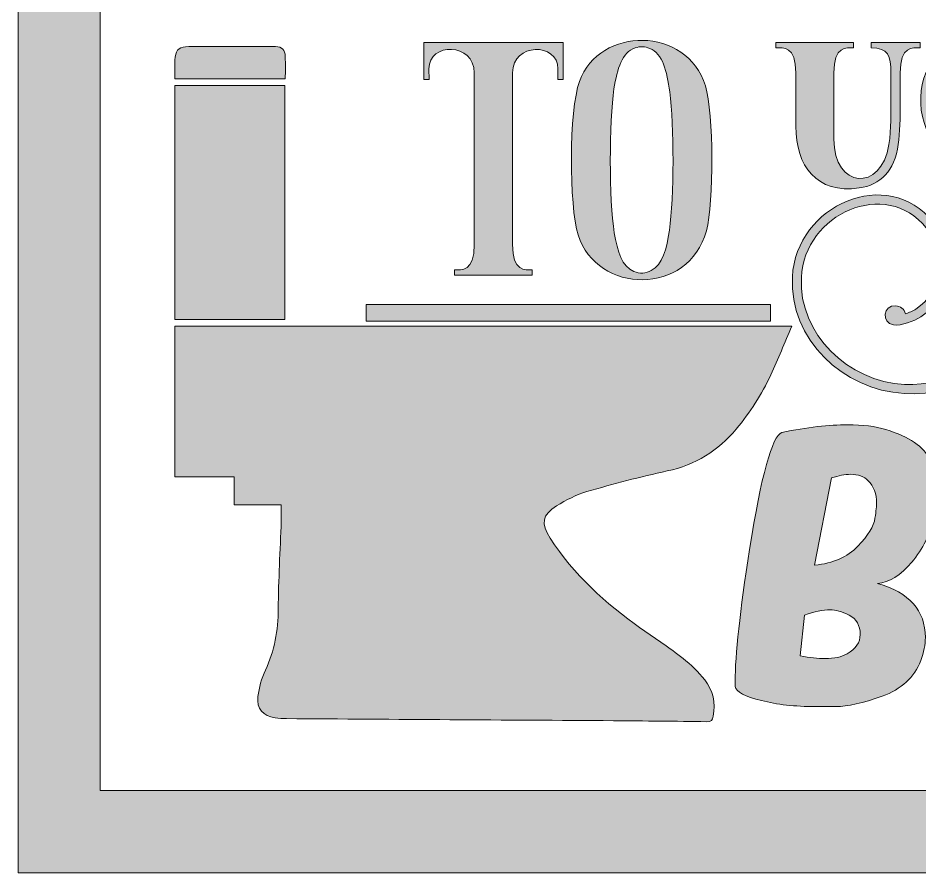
# Model space of a CAD drawing. Header units: inches. Extents: x 87 to 993, y -1015 to -65.
# Drawn here: x 86.8 to 539.9, y -1015 to -585.7 of the extents above; entities that cross this region are included whole.
import ezdxf

# ---------------------------------------------------------------- set-up
doc = ezdxf.new("R2010")
doc.units = ezdxf.units.IN
doc.header["$MEASUREMENT"] = 0
doc.layers.add('Layer 1', color=7, linetype='Continuous')

# ---------------------------------------------------------------- blocks, each defined once
blk = doc.blocks.new('block 3')
at = {"layer": 'Layer 1', "true_color": 0xffffff}
h = blk.add_hatch(color=7, dxfattribs=at)
h.dxf.hatch_style = 2
edge = h.paths.add_edge_path()
edge.add_spline(control_points=[(497.63, -931.45), (497.63, -931.45), (487.59, -931.45), (487.59, -931.45), (477.02, -931.45), (467.93, -930.45), (460.3, -928.44), (452, -926.44), (447.58, -924.1), (447.05, -921.42), (447.05, -921.42), (447.05, -918.81), (447.05, -918.81), (447.05, -905.7), (449.46, -883.62), (454.28, -852.57), (460.16, -815.37), (465.58, -795.77), (470.53, -793.76), (483.24, -791.22), (494.28, -789.95), (503.65, -789.95), (511.14, -789.95), (517.5, -790.75), (522.72, -792.36), (534.63, -795.97), (541.95, -800.99), (544.7, -807.41), (547.44, -813.84), (548.81, -819.59), (548.81, -824.67), (548.81, -828.15), (548.34, -831.77), (547.41, -835.51), (545.13, -844.61), (541.25, -852.44), (535.77, -858.99), (530.28, -865.55), (524.53, -869.1), (518.5, -869.63), (534.56, -874.18), (542.59, -883.22), (542.59, -896.73), (542.59, -900.34), (541.85, -904.22), (540.38, -908.37), (537.04, -916.8), (530.55, -922.76), (520.91, -926.24), (511.28, -929.72), (503.52, -931.45), (497.63, -931.45)], knot_values=[0, 0, 0, 0, 1, 1, 1, 2, 2, 2, 3, 3, 3, 4, 4, 4, 5, 5, 5, 6, 6, 6, 7, 7, 7, 8, 8, 8, 9, 9, 9, 10, 10, 10, 11, 11, 11, 12, 12, 12, 13, 13, 13, 14, 14, 14, 15, 15, 15, 16, 16, 16, 17, 17, 17, 17], degree=3, periodic=1)
edge = h.paths.add_edge_path()
edge.add_spline(control_points=[(492.21, -907.37), (496.89, -907.37), (500.57, -906.56), (503.25, -904.96), (507.67, -902.42), (509.87, -899.21), (509.87, -895.33), (509.87, -890.64), (508.03, -887.4), (504.35, -885.59), (500.67, -883.78), (497.5, -882.88), (494.82, -882.88), (491.07, -882.88), (486.79, -883.75), (481.97, -885.49), (481.97, -885.49), (479.77, -905.96), (479.77, -905.96), (484.45, -906.9), (488.6, -907.37), (492.21, -907.37)], knot_values=[0, 0, 0, 0, 1, 1, 1, 2, 2, 2, 3, 3, 3, 4, 4, 4, 5, 5, 5, 6, 6, 6, 7, 7, 7, 7], degree=3, periodic=1)
edge = h.paths.add_edge_path()
edge.add_spline(control_points=[(486.99, -860.4), (496.23, -859.6), (503.45, -856.45), (508.67, -850.97), (513.89, -845.48), (516.76, -840.8), (517.3, -836.92), (517.83, -833.04), (518.1, -830.49), (518.1, -829.29), (518.1, -824.61), (516.7, -820.86), (513.89, -818.05), (511.75, -815.91), (508.8, -814.84), (505.06, -814.84), (502.25, -814.84), (499.04, -815.44), (495.42, -816.64), (495.42, -816.64), (486.99, -860.4), (486.99, -860.4)], knot_values=[0, 0, 0, 0, 1, 1, 1, 2, 2, 2, 3, 3, 3, 4, 4, 4, 5, 5, 5, 6, 6, 6, 7, 7, 7, 7], degree=3, periodic=1)
at = {"layer": 'Layer 1', "lineweight": 0}
for points, knots in [([(497.63, -931.45), (497.63, -931.45), (487.59, -931.45), (487.59, -931.45), (477.02, -931.45), (467.93, -930.45), (460.3, -928.44), (452, -926.44), (447.58, -924.1), (447.05, -921.42), (447.05, -921.42), (447.05, -918.81), (447.05, -918.81), (447.05, -905.7), (449.46, -883.62), (454.28, -852.57), (460.16, -815.37), (465.58, -795.77), (470.53, -793.76), (483.24, -791.22), (494.28, -789.95), (503.65, -789.95), (511.14, -789.95), (517.5, -790.75), (522.72, -792.36), (534.63, -795.97), (541.95, -800.99), (544.7, -807.41), (547.44, -813.84), (548.81, -819.59), (548.81, -824.67), (548.81, -828.15), (548.34, -831.77), (547.41, -835.51), (545.13, -844.61), (541.25, -852.44), (535.77, -858.99), (530.28, -865.55), (524.53, -869.1), (518.5, -869.63), (534.56, -874.18), (542.59, -883.22), (542.59, -896.73), (542.59, -900.34), (541.85, -904.22), (540.38, -908.37), (537.04, -916.8), (530.55, -922.76), (520.91, -926.24), (511.28, -929.72), (503.52, -931.45), (497.63, -931.45)], [0, 0, 0, 0, 1, 1, 1, 2, 2, 2, 3, 3, 3, 4, 4, 4, 5, 5, 5, 6, 6, 6, 7, 7, 7, 8, 8, 8, 9, 9, 9, 10, 10, 10, 11, 11, 11, 12, 12, 12, 13, 13, 13, 14, 14, 14, 15, 15, 15, 16, 16, 16, 17, 17, 17, 17]), ([(486.99, -860.4), (496.23, -859.6), (503.45, -856.45), (508.67, -850.97), (513.89, -845.48), (516.76, -840.8), (517.3, -836.92), (517.83, -833.04), (518.1, -830.49), (518.1, -829.29), (518.1, -824.61), (516.7, -820.86), (513.89, -818.05), (511.75, -815.91), (508.8, -814.84), (505.06, -814.84), (502.25, -814.84), (499.04, -815.44), (495.42, -816.64), (495.42, -816.64), (486.99, -860.4), (486.99, -860.4)], [0, 0, 0, 0, 1, 1, 1, 2, 2, 2, 3, 3, 3, 4, 4, 4, 5, 5, 5, 6, 6, 6, 7, 7, 7, 7]), ([(492.21, -907.37), (496.89, -907.37), (500.57, -906.56), (503.25, -904.96), (507.67, -902.42), (509.87, -899.21), (509.87, -895.33), (509.87, -890.64), (508.03, -887.4), (504.35, -885.59), (500.67, -883.78), (497.5, -882.88), (494.82, -882.88), (491.07, -882.88), (486.79, -883.75), (481.97, -885.49), (481.97, -885.49), (479.77, -905.96), (479.77, -905.96), (484.45, -906.9), (488.6, -907.37), (492.21, -907.37)], [0, 0, 0, 0, 1, 1, 1, 2, 2, 2, 3, 3, 3, 4, 4, 4, 5, 5, 5, 6, 6, 6, 7, 7, 7, 7])]:
    blk.add_open_spline(points, degree=3, knots=knots, dxfattribs=at)
blk = doc.blocks.new('block 4')
at = {"layer": 'Layer 1', "true_color": 0xffffff}
h = blk.add_hatch(color=7, dxfattribs=at)
h.dxf.hatch_style = 2
edge = h.paths.add_edge_path()
edge.add_spline(control_points=[(992.95, -1015), (690.82, -1015), (389.05, -1015), (86.83, -1015), (86.83, -698.52), (86.83, -382.04), (86.83, -65.26), (388.8, -65.26), (690.69, -65.26), (992.95, -65.26), (992.95, -381.73), (992.95, -698.07), (992.95, -1015)], knot_values=[0, 0, 0, 0, 1, 1, 1, 2, 2, 2, 3, 3, 3, 4, 4, 4, 4], degree=3, periodic=1)
edge = h.paths.add_edge_path()
edge.add_spline(control_points=[(128.03, -106.46), (128.03, -395.83), (128.03, -684.64), (128.03, -973.62), (402.71, -973.62), (677.07, -973.62), (951.57, -973.62), (951.57, -684.41), (951.57, -395.48), (951.57, -106.46), (676.91, -106.46), (402.68, -106.46), (128.03, -106.46)], knot_values=[0, 0, 0, 0, 1, 1, 1, 2, 2, 2, 3, 3, 3, 4, 4, 4, 4], degree=3, periodic=1)
at = {"layer": 'Layer 1', "lineweight": 0}
for points in [[(992.95, -1015), (690.82, -1015), (389.05, -1015), (86.83, -1015), (86.83, -698.52), (86.83, -382.04), (86.83, -65.26), (388.8, -65.26), (690.69, -65.26), (992.95, -65.26), (992.95, -381.73), (992.95, -698.07), (992.95, -1015)], [(128.03, -106.46), (128.03, -395.83), (128.03, -684.64), (128.03, -973.62), (402.71, -973.62), (677.07, -973.62), (951.57, -973.62), (951.57, -684.41), (951.57, -395.48), (951.57, -106.46), (676.91, -106.46), (402.68, -106.46), (128.03, -106.46)]]:
    blk.add_open_spline(points, degree=3, knots=[0, 0, 0, 0, 1, 1, 1, 2, 2, 2, 3, 3, 3, 4, 4, 4, 4], dxfattribs=at)
blk = doc.blocks.new('block 6')
at = {"layer": 'Layer 1', "true_color": 0xffffff}
h = blk.add_hatch(color=7, dxfattribs=at)
h.dxf.hatch_style = 2
edge = h.paths.add_edge_path()
edge.add_spline(control_points=[(219.05, -830.24), (211.09, -830.24), (203.38, -830.24), (195.35, -830.24), (195.35, -825.39), (195.35, -820.89), (195.35, -816.06), (185.32, -816.06), (175.59, -816.06), (165.67, -816.06), (165.67, -790.69), (165.67, -765.65), (165.67, -740.43), (268.8, -740.43), (371.79, -740.43), (475.56, -740.43), (471.91, -748.89), (468.64, -756.99), (464.95, -764.89), (460.37, -774.7), (454.57, -783.77), (447.61, -792.09), (438.44, -803.06), (427.1, -810.13), (412.95, -813.16), (399.38, -816.07), (385.94, -819.65), (372.61, -823.52), (367.28, -825.07), (362.12, -827.74), (357.38, -830.68), (350.02, -835.24), (349.41, -839.61), (354.09, -846.83), (366.05, -865.21), (381.88, -879.69), (399.7, -892.17), (406.8, -897.14), (414.03, -901.95), (420.86, -907.27), (424.87, -910.39), (428.57, -914.09), (431.78, -918.04), (436.04, -923.29), (437.24, -929.55), (436.06, -936.3), (435.68, -938.45), (434.99, -939.11), (432.81, -939.07), (417.19, -938.83), (401.56, -938.66), (385.93, -938.56), (331.19, -938.2), (276.44, -937.88), (221.69, -937.52), (219.78, -937.51), (217.86, -937.42), (215.97, -937.15), (210.11, -936.29), (206.57, -932.36), (207.33, -926.47), (207.92, -921.94), (209.14, -917.3), (211.08, -913.18), (215.69, -903.39), (217.47, -893.23), (217.54, -882.46), (217.65, -867.74), (218.52, -853.04), (219.04, -838.33), (219.12, -835.82), (219.05, -833.31), (219.05, -830.24)], knot_values=[0, 0, 0, 0, 1, 1, 1, 2, 2, 2, 3, 3, 3, 4, 4, 4, 5, 5, 5, 6, 6, 6, 7, 7, 7, 8, 8, 8, 9, 9, 9, 10, 10, 10, 11, 11, 11, 12, 12, 12, 13, 13, 13, 14, 14, 14, 15, 15, 15, 16, 16, 16, 17, 17, 17, 18, 18, 18, 19, 19, 19, 20, 20, 20, 21, 21, 21, 22, 22, 22, 23, 23, 23, 24, 24, 24, 24], degree=3, periodic=1)
at = {"layer": 'Layer 1', "lineweight": 0}
blk.add_open_spline([(219.05, -830.24), (211.09, -830.24), (203.38, -830.24), (195.35, -830.24), (195.35, -825.39), (195.35, -820.89), (195.35, -816.06), (185.32, -816.06), (175.59, -816.06), (165.67, -816.06), (165.67, -790.69), (165.67, -765.65), (165.67, -740.43), (268.8, -740.43), (371.79, -740.43), (475.56, -740.43), (471.91, -748.89), (468.64, -756.99), (464.95, -764.89), (460.37, -774.7), (454.57, -783.77), (447.61, -792.09), (438.44, -803.06), (427.1, -810.13), (412.95, -813.16), (399.38, -816.07), (385.94, -819.65), (372.61, -823.52), (367.28, -825.07), (362.12, -827.74), (357.38, -830.68), (350.02, -835.24), (349.41, -839.61), (354.09, -846.83), (366.05, -865.21), (381.88, -879.69), (399.7, -892.17), (406.8, -897.14), (414.03, -901.95), (420.86, -907.27), (424.87, -910.39), (428.57, -914.09), (431.78, -918.04), (436.04, -923.29), (437.24, -929.55), (436.06, -936.3), (435.68, -938.45), (434.99, -939.11), (432.81, -939.07), (417.19, -938.83), (401.56, -938.66), (385.93, -938.56), (331.19, -938.2), (276.44, -937.88), (221.69, -937.52), (219.78, -937.51), (217.86, -937.42), (215.97, -937.15), (210.11, -936.29), (206.57, -932.36), (207.33, -926.47), (207.92, -921.94), (209.14, -917.3), (211.08, -913.18), (215.69, -903.39), (217.47, -893.23), (217.54, -882.46), (217.65, -867.74), (218.52, -853.04), (219.04, -838.33), (219.12, -835.82), (219.05, -833.31), (219.05, -830.24)], degree=3, knots=[0, 0, 0, 0, 1, 1, 1, 2, 2, 2, 3, 3, 3, 4, 4, 4, 5, 5, 5, 6, 6, 6, 7, 7, 7, 8, 8, 8, 9, 9, 9, 10, 10, 10, 11, 11, 11, 12, 12, 12, 13, 13, 13, 14, 14, 14, 15, 15, 15, 16, 16, 16, 17, 17, 17, 18, 18, 18, 19, 19, 19, 20, 20, 20, 21, 21, 21, 22, 22, 22, 23, 23, 23, 24, 24, 24, 24], dxfattribs=at)
blk = doc.blocks.new('block 7')
at = {"layer": 'Layer 1', "true_color": 0xffffff}
h = blk.add_hatch(color=7, dxfattribs=at)
h.dxf.hatch_style = 2
edge = h.paths.add_edge_path()
edge.add_spline(control_points=[(220.91, -737.04), (202.34, -737.04), (184.03, -737.04), (165.55, -737.04), (165.55, -697.88), (165.55, -658.9), (165.55, -619.68), (183.91, -619.68), (202.29, -619.68), (220.91, -619.68), (220.91, -658.69), (220.91, -697.74), (220.91, -737.04)], knot_values=[0, 0, 0, 0, 1, 1, 1, 2, 2, 2, 3, 3, 3, 4, 4, 4, 4], degree=3, periodic=1)
at = {"layer": 'Layer 1', "lineweight": 0}
blk.add_open_spline([(220.91, -737.04), (202.34, -737.04), (184.03, -737.04), (165.55, -737.04), (165.55, -697.88), (165.55, -658.9), (165.55, -619.68), (183.91, -619.68), (202.29, -619.68), (220.91, -619.68), (220.91, -658.69), (220.91, -697.74), (220.91, -737.04)], degree=3, knots=[0, 0, 0, 0, 1, 1, 1, 2, 2, 2, 3, 3, 3, 4, 4, 4, 4], dxfattribs=at)
blk = doc.blocks.new('block 8')
at = {"layer": 'Layer 1', "true_color": 0xffffff}
h = blk.add_hatch(color=7, dxfattribs=at)
h.dxf.hatch_style = 2
edge = h.paths.add_edge_path()
edge.add_spline(control_points=[(464.77, -729.61), (464.77, -732.55), (464.77, -735.15), (464.77, -738), (397.08, -738), (329.5, -738), (261.68, -738), (261.68, -735.31), (261.68, -732.56), (261.68, -729.61), (329.34, -729.61), (396.93, -729.61), (464.77, -729.61)], knot_values=[0, 0, 0, 0, 1, 1, 1, 2, 2, 2, 3, 3, 3, 4, 4, 4, 4], degree=3, periodic=1)
at = {"layer": 'Layer 1', "lineweight": 0}
blk.add_open_spline([(464.77, -729.61), (464.77, -732.55), (464.77, -735.15), (464.77, -738), (397.08, -738), (329.5, -738), (261.68, -738), (261.68, -735.31), (261.68, -732.56), (261.68, -729.61), (329.34, -729.61), (396.93, -729.61), (464.77, -729.61)], degree=3, knots=[0, 0, 0, 0, 1, 1, 1, 2, 2, 2, 3, 3, 3, 4, 4, 4, 4], dxfattribs=at)
blk = doc.blocks.new('block 9')
at = {"layer": 'Layer 1', "true_color": 0xffffff}
h = blk.add_hatch(color=7, dxfattribs=at)
h.dxf.hatch_style = 2
edge = h.paths.add_edge_path()
edge.add_spline(control_points=[(221.1, -616.31), (202.43, -616.31), (184.13, -616.31), (165.67, -616.31), (165.67, -612.62), (165.3, -608.9), (165.77, -605.29), (166.29, -601.3), (168.15, -600.1), (172.58, -600.07), (183.96, -600.02), (195.34, -600.05), (206.73, -600.05), (209.85, -600.05), (212.97, -600), (216.09, -600.07), (219.5, -600.14), (221.04, -601.7), (221.08, -605.11), (221.13, -608.73), (221.1, -612.35), (221.1, -616.31)], knot_values=[0, 0, 0, 0, 1, 1, 1, 2, 2, 2, 3, 3, 3, 4, 4, 4, 5, 5, 5, 6, 6, 6, 7, 7, 7, 7], degree=3, periodic=1)
at = {"layer": 'Layer 1', "lineweight": 0}
blk.add_open_spline([(221.1, -616.31), (202.43, -616.31), (184.13, -616.31), (165.67, -616.31), (165.67, -612.62), (165.3, -608.9), (165.77, -605.29), (166.29, -601.3), (168.15, -600.1), (172.58, -600.07), (183.96, -600.02), (195.34, -600.05), (206.73, -600.05), (209.85, -600.05), (212.97, -600), (216.09, -600.07), (219.5, -600.14), (221.04, -601.7), (221.08, -605.11), (221.13, -608.73), (221.1, -612.35), (221.1, -616.31)], degree=3, knots=[0, 0, 0, 0, 1, 1, 1, 2, 2, 2, 3, 3, 3, 4, 4, 4, 5, 5, 5, 6, 6, 6, 7, 7, 7, 7], dxfattribs=at)
blk = doc.blocks.new('block 5')
at = {"layer": 'Layer 1'}
for name in ['block 9', 'block 7', 'block 8', 'block 6']:
    blk.add_blockref(name, (0, 0), dxfattribs=at)
blk = doc.blocks.new('block 14')
at = {"layer": 'Layer 1', "true_color": 0xffffff}
h = blk.add_hatch(color=7, dxfattribs=at)
h.dxf.hatch_style = 2
edge = h.paths.add_edge_path()
edge.add_spline(control_points=[(368.24, -694.66), (363.54, -679.94), (363.54, -632.07), (368.88, -617.52), (378.75, -589.86), (422.9, -589.54), (432.12, -619.78), (436.32, -633.85), (436.32, -678.17), (432.6, -692.56), (423.87, -725.55), (377.45, -724.42), (368.24, -694.66)], knot_values=[0, 0, 0, 0, 1, 1, 1, 2, 2, 2, 3, 3, 3, 4, 4, 4, 4], degree=3, periodic=1)
edge = h.paths.add_edge_path()
edge.add_spline(control_points=[(396.86, -600.7), (390.23, -602.96), (387.8, -611.05), (386.19, -621.24), (383.76, -637.57), (383.6, -677.36), (386.35, -693.53), (387.97, -703.07), (390.07, -710.51), (396.21, -712.94), (399.12, -714.23), (402.2, -714.07), (404.95, -712.45), (410.61, -709.54), (412.71, -701.78), (414, -692.23), (416.43, -675.9), (416.43, -639.35), (414.17, -622.85), (412.87, -612.34), (410.61, -603.61), (404.14, -601.02), (401.71, -599.89), (399.45, -599.89), (396.86, -600.7)], knot_values=[0, 0, 0, 0, 1, 1, 1, 2, 2, 2, 3, 3, 3, 4, 4, 4, 5, 5, 5, 6, 6, 6, 7, 7, 7, 8, 8, 8, 8], degree=3, periodic=1)
h = blk.add_hatch(color=7, dxfattribs=at)
h.dxf.hatch_style = 2
edge = h.paths.add_edge_path()
edge.add_spline(control_points=[(360.63, -597.95), (360.63, -597.95), (360.63, -609.11), (360.63, -609.11), (360.63, -609.11), (360.63, -616.55), (360.63, -616.55), (360.63, -616.55), (358.05, -616.55), (358.05, -616.55), (358.05, -616.22), (358.05, -613.31), (358.05, -611.21), (358.05, -597.95), (335.24, -597.95), (335.24, -613.31), (335.24, -642.1), (335.24, -670.72), (335.24, -699.51), (335.24, -713.26), (341.55, -712.13), (345.11, -712.13), (345.11, -712.13), (345.11, -714.88), (345.11, -714.88), (332.17, -714.88), (319.07, -714.88), (306.13, -714.88), (306.13, -714.88), (306.13, -712.13), (306.13, -712.13), (309.69, -712.13), (316, -713.26), (316, -699.51), (316, -670.72), (316, -642.1), (316, -613.31), (316, -597.95), (293.19, -597.79), (293.19, -611.21), (293.19, -611.21), (293.36, -616.55), (293.36, -616.55), (293.36, -616.55), (290.61, -616.55), (290.61, -616.55), (290.61, -616.55), (290.61, -609.11), (290.61, -609.11), (290.61, -609.11), (290.61, -597.95), (290.61, -597.95), (290.61, -597.95), (360.63, -597.95), (360.63, -597.95)], knot_values=[0, 0, 0, 0, 1, 1, 1, 2, 2, 2, 3, 3, 3, 4, 4, 4, 5, 5, 5, 6, 6, 6, 7, 7, 7, 8, 8, 8, 9, 9, 9, 10, 10, 10, 11, 11, 11, 12, 12, 12, 13, 13, 13, 14, 14, 14, 15, 15, 15, 16, 16, 16, 17, 17, 17, 18, 18, 18, 18], degree=3, periodic=1)
h = blk.add_hatch(color=7, dxfattribs=at)
h.dxf.hatch_style = 2
edge = h.paths.add_edge_path()
edge.add_spline(control_points=[(477.56, -613.31), (477.56, -599.56), (471.09, -600.7), (467.53, -600.7), (467.53, -600.7), (467.53, -597.95), (467.53, -597.95), (467.53, -597.95), (506.51, -597.95), (506.51, -597.95), (506.51, -597.95), (506.51, -600.7), (506.51, -600.7), (502.95, -600.7), (496.64, -599.56), (496.64, -613.31), (496.64, -613.31), (496.64, -646.47), (496.64, -646.47), (496.64, -671.53), (520.42, -673.31), (524.3, -649.22), (525.59, -641.29), (525.27, -632.72), (525.27, -627.38), (525.27, -627.38), (525.27, -613.31), (525.27, -613.31), (525.27, -604.58), (523.98, -600.7), (515.4, -600.7), (515.4, -600.7), (515.4, -597.95), (515.4, -597.95), (515.4, -597.95), (539.99, -597.95), (539.99, -597.95), (539.99, -597.95), (539.99, -600.7), (539.99, -600.7), (536.27, -600.7), (529.96, -599.56), (529.96, -613.31), (529.96, -613.31), (529.96, -627.38), (529.96, -627.38), (529.96, -635.95), (529.8, -643.23), (528.99, -649.22), (527.21, -662.48), (519.93, -669.59), (509.42, -671.05), (487.91, -674.12), (477.56, -660.05), (477.56, -640), (477.56, -640), (477.56, -613.31), (477.56, -613.31)], knot_values=[0, 0, 0, 0, 1, 1, 1, 2, 2, 2, 3, 3, 3, 4, 4, 4, 5, 5, 5, 6, 6, 6, 7, 7, 7, 8, 8, 8, 9, 9, 9, 10, 10, 10, 11, 11, 11, 12, 12, 12, 13, 13, 13, 14, 14, 14, 15, 15, 15, 16, 16, 16, 17, 17, 17, 18, 18, 18, 19, 19, 19, 19], degree=3, periodic=1)
edge = h.paths.add_edge_path()
edge.add_spline(control_points=[(531.9, -774.23), (501.33, -772.61), (474.16, -746.9), (475.78, -715.69), (477.72, -679.46), (523.65, -659.57), (546.45, -688.19), (557.61, -702.26), (555.83, -725.87), (540.31, -735.74), (536.91, -737.84), (530.44, -740.43), (526.56, -739.78), (520.42, -738.81), (521.23, -729.76), (527.69, -730.24), (529.96, -730.4), (532.06, -731.86), (532.55, -734.28), (534.49, -733.64), (536.27, -732.83), (537.88, -731.86), (551.15, -723.45), (552.28, -702.75), (543.06, -691.1), (522.68, -665.87), (481.93, -683.83), (480.31, -716.01), (478.85, -744.63), (504.08, -768.25), (532.06, -769.7), (578.48, -772.13), (596.27, -714.23), (573.14, -679.13), (562.63, -663.29), (547.26, -654.88), (541.93, -638.22), (536.75, -621.88), (543.22, -600.86), (562.47, -597.3), (571.36, -595.52), (581.39, -597.62), (587.05, -603.93), (588.18, -605.06), (588.99, -605.39), (589.64, -604.9), (591.09, -603.93), (591.09, -599.4), (591.25, -597.95), (591.25, -597.95), (594, -597.79), (594, -597.79), (594, -597.79), (593.36, -623.02), (593.36, -623.02), (593.36, -623.02), (590.28, -623.18), (590.28, -623.18), (589.8, -614.93), (587.05, -609.11), (582.36, -605.23), (571.36, -595.85), (560.53, -602.64), (558.42, -615.09), (555.03, -636.76), (581.39, -650.02), (592.06, -670.4), (617.94, -719.57), (590.93, -777.3), (531.9, -774.23)], knot_values=[0, 0, 0, 0, 1, 1, 1, 2, 2, 2, 3, 3, 3, 4, 4, 4, 5, 5, 5, 6, 6, 6, 7, 7, 7, 8, 8, 8, 9, 9, 9, 10, 10, 10, 11, 11, 11, 12, 12, 12, 13, 13, 13, 14, 14, 14, 15, 15, 15, 16, 16, 16, 17, 17, 17, 18, 18, 18, 19, 19, 19, 20, 20, 20, 21, 21, 21, 22, 22, 22, 23, 23, 23, 23], degree=3, periodic=1)
at = {"layer": 'Layer 1', "lineweight": 0}
for points, knots in [([(368.24, -694.66), (363.54, -679.94), (363.54, -632.07), (368.88, -617.52), (378.75, -589.86), (422.9, -589.54), (432.12, -619.78), (436.32, -633.85), (436.32, -678.17), (432.6, -692.56), (423.87, -725.55), (377.45, -724.42), (368.24, -694.66)], [0, 0, 0, 0, 1, 1, 1, 2, 2, 2, 3, 3, 3, 4, 4, 4, 4]), ([(360.63, -597.95), (360.63, -597.95), (360.63, -609.11), (360.63, -609.11), (360.63, -609.11), (360.63, -616.55), (360.63, -616.55), (360.63, -616.55), (358.05, -616.55), (358.05, -616.55), (358.05, -616.22), (358.05, -613.31), (358.05, -611.21), (358.05, -597.95), (335.24, -597.95), (335.24, -613.31), (335.24, -642.1), (335.24, -670.72), (335.24, -699.51), (335.24, -713.26), (341.55, -712.13), (345.11, -712.13), (345.11, -712.13), (345.11, -714.88), (345.11, -714.88), (332.17, -714.88), (319.07, -714.88), (306.13, -714.88), (306.13, -714.88), (306.13, -712.13), (306.13, -712.13), (309.69, -712.13), (316, -713.26), (316, -699.51), (316, -670.72), (316, -642.1), (316, -613.31), (316, -597.95), (293.19, -597.79), (293.19, -611.21), (293.19, -611.21), (293.36, -616.55), (293.36, -616.55), (293.36, -616.55), (290.61, -616.55), (290.61, -616.55), (290.61, -616.55), (290.61, -609.11), (290.61, -609.11), (290.61, -609.11), (290.61, -597.95), (290.61, -597.95), (290.61, -597.95), (360.63, -597.95), (360.63, -597.95)], [0, 0, 0, 0, 1, 1, 1, 2, 2, 2, 3, 3, 3, 4, 4, 4, 5, 5, 5, 6, 6, 6, 7, 7, 7, 8, 8, 8, 9, 9, 9, 10, 10, 10, 11, 11, 11, 12, 12, 12, 13, 13, 13, 14, 14, 14, 15, 15, 15, 16, 16, 16, 17, 17, 17, 18, 18, 18, 18]), ([(477.56, -613.31), (477.56, -599.56), (471.09, -600.7), (467.53, -600.7), (467.53, -600.7), (467.53, -597.95), (467.53, -597.95), (467.53, -597.95), (506.51, -597.95), (506.51, -597.95), (506.51, -597.95), (506.51, -600.7), (506.51, -600.7), (502.95, -600.7), (496.64, -599.56), (496.64, -613.31), (496.64, -613.31), (496.64, -646.47), (496.64, -646.47), (496.64, -671.53), (520.42, -673.31), (524.3, -649.22), (525.59, -641.29), (525.27, -632.72), (525.27, -627.38), (525.27, -627.38), (525.27, -613.31), (525.27, -613.31), (525.27, -604.58), (523.98, -600.7), (515.4, -600.7), (515.4, -600.7), (515.4, -597.95), (515.4, -597.95), (515.4, -597.95), (539.99, -597.95), (539.99, -597.95), (539.99, -597.95), (539.99, -600.7), (539.99, -600.7), (536.27, -600.7), (529.96, -599.56), (529.96, -613.31), (529.96, -613.31), (529.96, -627.38), (529.96, -627.38), (529.96, -635.95), (529.8, -643.23), (528.99, -649.22), (527.21, -662.48), (519.93, -669.59), (509.42, -671.05), (487.91, -674.12), (477.56, -660.05), (477.56, -640), (477.56, -640), (477.56, -613.31), (477.56, -613.31)], [0, 0, 0, 0, 1, 1, 1, 2, 2, 2, 3, 3, 3, 4, 4, 4, 5, 5, 5, 6, 6, 6, 7, 7, 7, 8, 8, 8, 9, 9, 9, 10, 10, 10, 11, 11, 11, 12, 12, 12, 13, 13, 13, 14, 14, 14, 15, 15, 15, 16, 16, 16, 17, 17, 17, 18, 18, 18, 19, 19, 19, 19]), ([(531.9, -774.23), (501.33, -772.61), (474.16, -746.9), (475.78, -715.69), (477.72, -679.46), (523.65, -659.57), (546.45, -688.19), (557.61, -702.26), (555.83, -725.87), (540.31, -735.74), (536.91, -737.84), (530.44, -740.43), (526.56, -739.78), (520.42, -738.81), (521.23, -729.76), (527.69, -730.24), (529.96, -730.4), (532.06, -731.86), (532.55, -734.28), (534.49, -733.64), (536.27, -732.83), (537.88, -731.86), (551.15, -723.45), (552.28, -702.75), (543.06, -691.1), (522.68, -665.87), (481.93, -683.83), (480.31, -716.01), (478.85, -744.63), (504.08, -768.25), (532.06, -769.7), (578.48, -772.13), (596.27, -714.23), (573.14, -679.13), (562.63, -663.29), (547.26, -654.88), (541.93, -638.22), (536.75, -621.88), (543.22, -600.86), (562.47, -597.3), (571.36, -595.52), (581.39, -597.62), (587.05, -603.93), (588.18, -605.06), (588.99, -605.39), (589.64, -604.9), (591.09, -603.93), (591.09, -599.4), (591.25, -597.95), (591.25, -597.95), (594, -597.79), (594, -597.79), (594, -597.79), (593.36, -623.02), (593.36, -623.02), (593.36, -623.02), (590.28, -623.18), (590.28, -623.18), (589.8, -614.93), (587.05, -609.11), (582.36, -605.23), (571.36, -595.85), (560.53, -602.64), (558.42, -615.09), (555.03, -636.76), (581.39, -650.02), (592.06, -670.4), (617.94, -719.57), (590.93, -777.3), (531.9, -774.23)], [0, 0, 0, 0, 1, 1, 1, 2, 2, 2, 3, 3, 3, 4, 4, 4, 5, 5, 5, 6, 6, 6, 7, 7, 7, 8, 8, 8, 9, 9, 9, 10, 10, 10, 11, 11, 11, 12, 12, 12, 13, 13, 13, 14, 14, 14, 15, 15, 15, 16, 16, 16, 17, 17, 17, 18, 18, 18, 19, 19, 19, 20, 20, 20, 21, 21, 21, 22, 22, 22, 23, 23, 23, 23]), ([(396.86, -600.7), (390.23, -602.96), (387.8, -611.05), (386.19, -621.24), (383.76, -637.57), (383.6, -677.36), (386.35, -693.53), (387.97, -703.07), (390.07, -710.51), (396.21, -712.94), (399.12, -714.23), (402.2, -714.07), (404.95, -712.45), (410.61, -709.54), (412.71, -701.78), (414, -692.23), (416.43, -675.9), (416.43, -639.35), (414.17, -622.85), (412.87, -612.34), (410.61, -603.61), (404.14, -601.02), (401.71, -599.89), (399.45, -599.89), (396.86, -600.7)], [0, 0, 0, 0, 1, 1, 1, 2, 2, 2, 3, 3, 3, 4, 4, 4, 5, 5, 5, 6, 6, 6, 7, 7, 7, 8, 8, 8, 8])]:
    blk.add_open_spline(points, degree=3, knots=knots, dxfattribs=at)

msp = doc.modelspace()

# ---------------------------------------------------------------- block references
at = {"layer": 'Layer 1'}
for name in ['block 4', 'block 14', 'block 5', 'block 3']:
    msp.add_blockref(name, (0, 0), dxfattribs=at)

doc.saveas('drawing.dxf')
